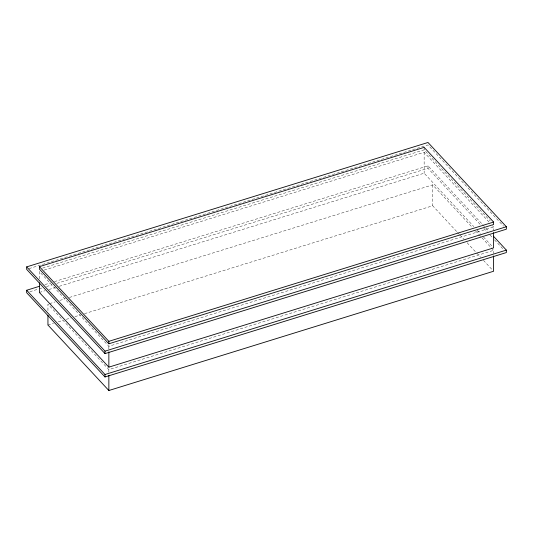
<?xml version="1.0" encoding="UTF-8"?>
<svg xmlns="http://www.w3.org/2000/svg" width="533" height="533" viewBox="0 0 533 533"><rect width="100%" height="100%" fill="white"/><g stroke="black" fill="none" stroke-linecap="round" stroke-linejoin="round"><path stroke-width="0.4" stroke-dasharray="2.67 2" d="M29.035 268.612L427.992 144.943L503.532 226.165M42.573 268.126L424.148 149.84L490.22 220.882M44.166 270.091L424.148 152.298L489.087 222.128M44.932 284.589L50.495 282.863M54.466 281.631L427.992 165.843L482.112 224.033M29.828 291.731L38.569 289.019M39.369 288.773L41.747 288.033M46.518 286.554L52.081 284.829M56.851 283.356L427.992 168.301L480.979 225.286M39.395 292.47L44.959 290.745M48.936 289.519L55.292 287.547M59.27 286.314L424.148 173.198L473.844 226.632M49.536 303.63L55.099 301.905M59.869 300.425L65.432 298.7M69.403 297.467L432.696 184.851L472.178 227.298M47.943 325.023L53.507 323.304M58.277 321.825L63.047 320.346M66.225 319.36L70.996 317.881M74.973 316.649L80.536 314.923M84.514 313.69L432.696 205.758L456.948 231.828M39.395 278.806L39.395 271.57L108.852 346.257L493.605 226.985L493.605 230.196M47.943 310.552L47.943 304.123L108.852 369.616L493.605 250.343L493.605 253.561M492.479 225.765L493.605 226.985M482.671 224.64L488.874 231.309M483.797 228.317L487.182 231.948M490 234.98L492.259 237.405M494.511 239.83L503.532 249.531M477.228 230.276L480.619 233.92M483.444 236.958L492.479 246.672M475.556 230.942L490.786 247.312M491.353 247.918L493.605 250.343M457.514 232.435L459.206 234.254M459.766 234.86L463.717 239.11M467.101 242.748L476.122 252.449M476.689 253.055L480.633 257.299M483.451 260.331L492.479 270.031M432.696 184.851L432.696 205.758M427.992 165.843L427.992 168.301M424.148 147.381L424.148 149.84M424.148 152.298L424.148 173.198M108.852 346.257L108.852 349.468M108.852 369.616L108.852 372.834"/><path stroke-width="0.8" d="M26.65 266.893L427.992 142.484L506.35 226.738L506.35 229.197L105.008 353.612L26.65 269.352L26.65 266.893L105.008 351.154L105.008 353.612M39.395 266.653L424.148 147.381L493.605 222.061L493.605 224.526L108.852 343.798L39.395 269.112L39.395 266.653L108.852 341.333L108.852 343.798M493.385 236.159L506.35 250.104L506.35 252.562L105.008 376.971L26.65 292.717L26.65 290.258L39.369 286.314M108.852 341.333L493.605 222.061M105.008 351.154L506.35 226.738M39.395 282.823L39.395 292.47L108.852 367.157L493.605 247.885L493.605 232.608M26.65 290.258L105.008 374.512L506.35 250.104M47.943 315.376L47.943 325.023L108.852 390.516L493.605 271.244L493.605 255.973M108.852 351.88L108.852 367.157M108.852 375.245L108.852 390.516M105.008 374.512L105.008 376.971"/></g></svg>
